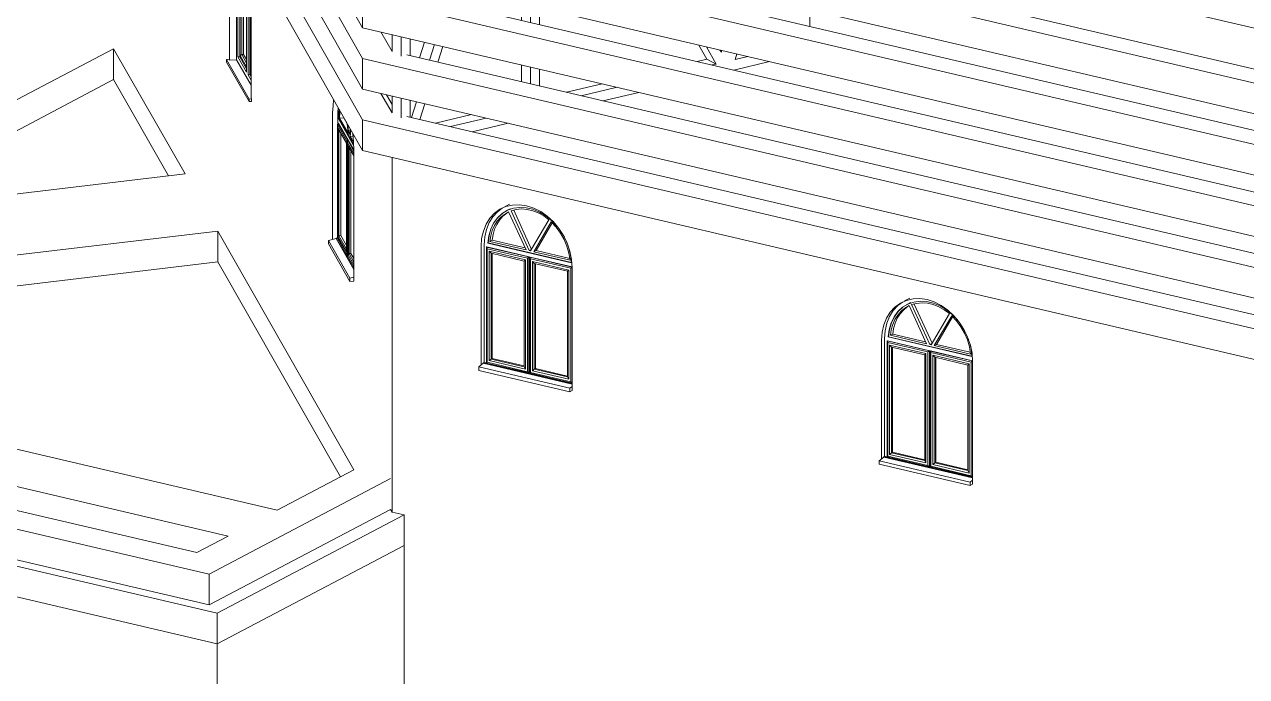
# Model space of a CAD drawing. Header units: millimetres. Extents: x -48833 to 51386, y -17441 to 31409.
# Drawn here: x -5673 to 5496, y -5458 to 506 of the extents above; entities that cross this region are included whole.
import ezdxf

# ---------------------------------------------------------------- set-up
doc = ezdxf.new("R2010")
doc.units = ezdxf.units.MM
for name, color, linetype, lineweight in [('A-FLOR', 192, 'Continuous', 9), ('A-GENM', 13, 'Continuous', 9), ('A-GLAZ', 151, 'Continuous', 9), ('A-ROOF', 132, 'Continuous', 9), ('A-WALL', 113, 'Continuous', 9), ('I-WALL', 2, 'Continuous', 9)]:
    doc.layers.add(name, color=color, linetype=linetype, lineweight=lineweight)

# ---------------------------------------------------------------- blocks, each defined once
blk = doc.blocks.new('HOOR LIGHT - HOOR LIGHT-165948-3D 3')
at = {"layer": 'A-GENM'}
blk.add_line((7986, -96), (-2314, 2319), dxfattribs=at)
blk = doc.blocks.new('TRUESS - TRUESS-169564-3D 3')
at = {"layer": 'A-GENM'}
for p, q in [((2353, 6468), (2432, 6543)), ((2523, 6506), (2457, 6444)), ((2467, 6535), (2523, 6506)), ((2523, 6428), (2523, 6506)), ((2088, 6216), (2167, 6291)), ((2271, 6267), (2192, 6192)), ((2286, 6170), (2365, 6245)), ((2379, 6242), (2355, 6154)), ((2432, 6136), (2440, 6165)), ((2440, 6165), (2440, 6134)), ((2523, 6114), (2523, 6208)), ((1823, 5964), (1902, 6039)), ((2006, 6015), (1927, 5940)), ((2020, 5918), (2100, 5993)), ((2185, 5879), (2209, 5967)), ((2299, 5946), (2275, 5858)), ((2352, 5840), (2376, 5928)), ((2356, 5839), (2356, 5856)), ((2440, 5913), (2440, 5820)), ((2523, 5800), (2523, 5894)), ((1558, 5713), (1637, 5788)), ((1741, 5763), (1662, 5688)), ((1755, 5666), (1834, 5741)), ((2106, 5584), (2129, 5672)), ((2219, 5651), (2195, 5563)), ((2272, 5545), (2296, 5633)), ((2356, 5525), (2356, 5619)), ((2440, 5599), (2440, 5506)), ((1292, 5461), (1372, 5536)), ((1475, 5512), (1396, 5436)), ((1490, 5415), (1569, 5490)), ((2523, 5486), (2523, 5580)), ((2026, 5289), (2050, 5377)), ((1027, 5209), (1106, 5284)), ((1210, 5260), (1131, 5185)), ((2139, 5356), (2115, 5268)), ((2192, 5250), (2216, 5338)), ((2356, 5211), (2356, 5305)), ((2440, 5286), (2440, 5192)), ((2523, 5172), (2523, 5266)), ((1225, 5163), (1304, 5238)), ((762, 4957), (841, 5032)), ((1946, 4994), (1970, 5082)), ((2059, 5061), (2036, 4973)), ((2112, 4955), (2136, 5043)), ((945, 5008), (866, 4933)), ((960, 4911), (1039, 4986)), ((2356, 4898), (2356, 4991)), ((2440, 4972), (2440, 4878)), ((2523, 4858), (2523, 4952)), ((497, 4706), (576, 4781)), ((680, 4756), (601, 4681)), ((779, 4639), (779, 4733)), ((1866, 4699), (1890, 4787)), ((1979, 4766), (1956, 4677)), ((2033, 4659), (2056, 4748)), ((694, 4659), (696, 4661)), ((696, 4661), (696, 4659)), ((2356, 4584), (2356, 4677)), ((2440, 4658), (2440, 4564)), ((2523, 4545), (2523, 4638)), ((231, 4454), (311, 4529)), ((414, 4504), (335, 4429)), ((429, 4407), (508, 4483)), ((1786, 4403), (1810, 4491)), ((1900, 4470), (1876, 4382)), ((612, 4365), (612, 4458)), ((696, 4439), (696, 4345)), ((779, 4325), (779, 4419)), ((1953, 4364), (1977, 4452)), ((2356, 4270), (2356, 4363)), ((-34, 4202), (45, 4277)), ((149, 4253), (70, 4178)), ((2440, 4344), (2440, 4250)), ((2523, 4231), (2523, 4324)), ((164, 4156), (243, 4231)), ((612, 4051), (612, 4144)), ((1706, 4108), (1730, 4196)), ((1820, 4175), (1796, 4087)), ((1873, 4069), (1897, 4157)), ((-299, 3950), (-220, 4025)), ((696, 4125), (696, 4031)), ((779, 4012), (779, 4105)), ((2356, 3956), (2356, 4049)), ((2440, 4030), (2440, 3936)), ((-116, 4001), (-195, 3926)), ((-101, 3904), (-22, 3979)), ((2523, 3917), (2523, 4010)), ((612, 3737), (612, 3830)), ((696, 3811), (696, 3717)), ((1626, 3813), (1650, 3901)), ((1740, 3880), (1716, 3792)), ((1793, 3774), (1817, 3862)), ((-564, 3698), (-485, 3774)), ((-381, 3749), (-460, 3674)), ((-367, 3652), (-288, 3727)), ((779, 3698), (779, 3791)), ((1547, 3518), (1570, 3606)), ((1660, 3585), (1636, 3497)), ((-830, 3447), (-750, 3522)), ((-646, 3497), (-726, 3422)), ((-632, 3400), (-553, 3475)), ((612, 3423), (612, 3516)), ((696, 3497), (696, 3403)), ((779, 3384), (779, 3477)), ((-1095, 3195), (-1016, 3270)), ((-912, 3246), (-991, 3171)), ((1467, 3222), (1491, 3310)), ((1580, 3289), (1556, 3201)), ((1633, 3183), (1657, 3271)), ((-897, 3149), (-818, 3224)), ((612, 3109), (612, 3202)), ((696, 3183), (696, 3089)), ((779, 3070), (779, 3163)), ((-1360, 2943), (-1281, 3018)), ((-1177, 2994), (-1256, 2919)), ((-1162, 2897), (-1107, 2950)), ((-1107, 2950), (-1126, 2888)), ((-965, 2851), (-965, 2944)), ((-936, 2937), (-875, 2829)), ((-750, 2800), (-812, 2908)), ((1387, 2927), (1411, 3015)), ((1500, 2994), (1477, 2906)), ((1553, 2888), (1577, 2976)), ((-1049, 2870), (-1048, 2873)), ((-1048, 2873), (-1048, 2870)), ((-943, 2845), (-965, 2885)), ((612, 2795), (612, 2888)), ((696, 2869), (696, 2775)), ((779, 2756), (779, 2849)), ((-1625, 2691), (-1546, 2766)), ((-1442, 2742), (-1521, 2667)), ((-1428, 2645), (-1349, 2720)), ((-1308, 2617), (-1281, 2704)), ((-1190, 2683), (-1217, 2596)), ((1307, 2632), (1331, 2720)), ((1421, 2699), (1397, 2611)), ((1474, 2593), (1497, 2681)), ((-1141, 2578), (-1113, 2665)), ((-1132, 2576), (-1132, 2606)), ((-1048, 2650), (-1048, 2556)), ((-965, 2537), (-965, 2630)), ((-738, 2483), (-799, 2591)), ((-731, 2575), (-670, 2467)), ((612, 2481), (612, 2574)), ((-1891, 2440), (-1811, 2515)), ((-1707, 2490), (-1787, 2415)), ((-1693, 2393), (-1614, 2468)), ((-545, 2438), (-606, 2546)), ((696, 2555), (696, 2461)), ((779, 2442), (779, 2535)), ((-1399, 2324), (-1372, 2412)), ((-1282, 2390), (-1309, 2303)), ((-1232, 2285), (-1205, 2372)), ((-1132, 2262), (-1132, 2355)), ((1227, 2337), (1251, 2425)), ((1341, 2404), (1317, 2316)), ((1394, 2298), (1418, 2386)), ((-2314, 2038), (-2077, 2263)), ((-1973, 2239), (-2230, 1994)), ((-1048, 2336), (-1048, 2242)), ((-965, 2223), (-965, 2316)), ((612, 2167), (612, 2261)), ((696, 2241), (696, 2147)), ((-2147, 1962), (-1879, 2217)), ((-532, 2121), (-593, 2229)), ((-526, 2213), (-464, 2105)), ((-340, 2076), (-401, 2184)), ((779, 2128), (779, 2221)), ((1147, 2041), (1171, 2129)), ((-2314, 1944), (-2314, 2038)), ((-2314, 2038), (-2230, 1994)), ((-1572, 1770), (-1463, 2119)), ((-1373, 2098), (-1482, 1749)), ((-1405, 1731), (-1296, 2080)), ((-1132, 1667), (-1132, 2041)), ((-1048, 2022), (-1048, 1647)), ((1261, 2108), (1237, 2020)), ((1314, 2002), (1338, 2090)), ((-2230, 1994), (-2230, 1900)), ((-2147, 1905), (-2147, 1962)), ((-965, 1628), (-965, 2002)), ((612, 1853), (612, 1947)), ((696, 1927), (696, 1833)), ((779, 1814), (779, 1908)), ((-143, 1435), (-388, 1867)), ((-320, 1851), (-75, 1419)), ((49, 1390), (-196, 1822)), ((1067, 1746), (1091, 1834)), ((1181, 1813), (1157, 1725)), ((1234, 1707), (1258, 1795)), ((612, 1258), (612, 1633)), ((696, 1613), (696, 1239)), ((779, 1219), (779, 1594)), ((-2314, 1382), (-2314, 1536)), ((-2230, 1517), (-2230, 1338)), ((-2147, 1343), (-2147, 1497)), ((916, 1187), (1011, 1539)), ((1101, 1518), (1006, 1166)), ((1083, 1148), (1178, 1500)), ((-1736, 1247), (-1691, 1390)), ((-1600, 1369), (-1645, 1225)), ((-1569, 1208), (-1524, 1351)), ((-1132, 1105), (-1132, 1259)), ((-1048, 1240), (-1048, 1086)), ((-965, 1066), (-965, 1220)), ((-2314, 820), (-2314, 975)), ((-2230, 955), (-2230, 777)), ((-2147, 781), (-2147, 936)), ((224, 787), (124, 965)), ((191, 949), (292, 771)), ((417, 742), (316, 920)), ((-1899, 723), (-1854, 867)), ((-1764, 846), (-1809, 702)), ((-1732, 684), (-1687, 828)), ((612, 696), (612, 851)), ((696, 831), (696, 677)), ((779, 657), (779, 811)), ((779, 679), (812, 804)), ((902, 783), (863, 638)), ((-1132, 543), (-1132, 698)), ((-1048, 678), (-1048, 524)), ((940, 620), (979, 765)), ((-965, 504), (-965, 659)), ((-2314, 259), (-2314, 413)), ((-2230, 393), (-2230, 215)), ((-2147, 220), (-2147, 374)), ((-2063, 200), (-2018, 344)), ((-1927, 322), (-1972, 179)), ((-1895, 161), (-1851, 304)), ((564, 188), (491, 317)), ((559, 301), (648, 144)), ((696, 251), (683, 272)), ((696, 269), (696, 251)), ((822, 185), (836, 236)), ((-1132, -18), (-1132, 136)), ((-1048, 116), (-1048, -38)), ((475, 167), (564, 188)), ((564, 188), (648, 144)), ((648, 144), (610, 135)), ((809, 88), (1137, 166)), ((938, 212), (822, 185)), ((-965, -57), (-965, 97)), ((-720, -115), (-392, -38)), ((-257, -69), (-585, -146)), ((-2314, -303), (-2314, -149)), ((-2230, -168), (-2230, -347)), ((-2147, -342), (-2147, -188)), ((-2091, -201), (-2136, -345)), ((-2059, -363), (-2014, -219)), ((-386, -193), (-58, -116)), ((-1916, -396), (-1588, -319)), ((-1453, -351), (-1781, -428)), ((-1581, -475), (-1253, -397))]:
    blk.add_line(p, q, dxfattribs=at)
blk = doc.blocks.new('Family7 - Family7-230587-3D 3')
at = {"layer": 'A-GENM'}
for p, q in [((-25140, 428), (-3986, -4522)), ((-6585, -627), (-4859, 284)), ((-4859, 284), (-4206, -861)), ((-4859, 284), (-4859, 3)), ((-3986, -4803), (-25140, 148)), ((-4859, 3), (-6536, -882)), ((-4356, -879), (-4859, 3)), ((-4206, -861), (-6487, -1133)), ((-6380, -1679), (-3907, -1385)), ((-3907, -1385), (-2662, -3568)), ((-3907, -1385), (-3907, -1665)), ((-3907, -1665), (-6326, -1954)), ((-2785, -3633), (-3907, -1665)), ((-3363, -3937), (-6062, -3306)), ((-2662, -3568), (-3363, -3937)), ((-5992, -3663), (-3811, -4174)), ((-3986, -4522), (-2328, -3648)), ((-4098, -4325), (-5947, -3892)), ((-2328, -3929), (-3986, -4803)), ((-3811, -4174), (-4098, -4325)), ((-3986, -4803), (-3986, -4522))]:
    blk.add_line(p, q, dxfattribs=at)
blk = doc.blocks.new('Arched _2_ - Arched _2_ 2-V45-3D 3')
at = {"layer": 'A-GLAZ'}
for p, q in [((-3723, 1302), (-3721, 1354)), ((-3735, 1283), (-3735, 183)), ((-3723, 1302), (-3705, 1303)), ((-3607, 1099), (-3723, 1302)), ((-3704, 1325), (-3705, 1303)), ((-3705, 1303), (-3610, 1136)), ((-3723, 209), (-3723, 1222)), ((-3723, 1222), (-3643, 1082)), ((-3705, 1191), (-3705, 210)), ((-3703, 1187), (-3703, 223)), ((-3687, 230), (-3687, 1159)), ((-3670, 232), (-3670, 1129)), ((-3643, 1082), (-3643, 69)), ((-3630, 46), (-3630, 1059)), ((-3630, 1059), (-3603, 1011)), ((-3613, 1028), (-3613, 47)), ((-3610, 1024), (-3610, 60)), ((-3703, 223), (-3687, 230)), ((-3703, 223), (-3643, 118)), ((-3687, 230), (-3670, 232)), ((-3643, 153), (-3687, 230)), ((-3643, 185), (-3670, 232)), ((-3802, 187), (-3827, 185)), ((-3827, 185), (-3621, -177)), ((-3827, 162), (-3827, 185)), ((-3621, -200), (-3827, 162)), ((-3798, 178), (-3802, 187)), ((-3735, 183), (-3798, 178)), ((-3602, -51), (-3735, 183)), ((-3723, 209), (-3705, 210)), ((-3643, 69), (-3723, 209)), ((-3705, 210), (-3643, 101)), ((-3613, 47), (-3630, 46)), ((-3602, -5), (-3630, 46)), ((-3613, 47), (-3602, 28)), ((-3610, 60), (-3602, 64)), ((-3610, 60), (-3602, 45)), ((-3621, -177), (-3597, -175)), ((-3621, -177), (-3621, -200)), ((-3597, -198), (-3621, -200)), ((-3597, -175), (-3602, -166)), ((-3597, -175), (-3597, -198))]:
    blk.add_line(p, q, dxfattribs=at)
blk.add_polyline3d([(-3733, 1375, 0), (-3734, 1354, 0), (-3735, 1283, 0)], dxfattribs=at)
blk = doc.blocks.new('Arched _2_ - Arched _2_ 2-252812-3D 3')
at = {"layer": 'A-GLAZ'}
for p, q in [((-4437, 2449), (-4433, 2463)), ((-4433, 2488), (-4433, 2462)), ((-4433, 2463), (-4428, 2463)), ((-4433, 2463), (-4342, 2303)), ((-4337, 2303), (-4428, 2463)), ((-4425, 2497), (-4421, 2497)), ((-4290, 2258), (-4425, 2497)), ((-4421, 2497), (-4290, 2268)), ((-4417, 2507), (-4379, 2510)), ((-4339, 2370), (-4417, 2507)), ((-4379, 2512), (-4379, 2510)), ((-4379, 2510), (-4347, 2455)), ((-4437, 1409), (-4437, 2449)), ((-4350, 2296), (-4437, 2449)), ((-4423, 2399), (-4433, 2421)), ((-4433, 2421), (-4433, 1422)), ((-4354, 2283), (-4433, 2421)), ((-4423, 2399), (-4423, 1433)), ((-4354, 2277), (-4423, 2399)), ((-4406, 1434), (-4406, 2368)), ((-4348, 2457), (-4339, 2370)), ((-4332, 2359), (-4341, 2445)), ((-4329, 2353), (-4332, 2359)), ((-4328, 2359), (-4332, 2359)), ((-4321, 2410), (-4329, 2353)), ((-4322, 2341), (-4314, 2398)), ((-4354, 1284), (-4354, 2283)), ((-4342, 2303), (-4350, 2296)), ((-4350, 2296), (-4350, 1256)), ((-4344, 2285), (-4340, 2299)), ((-4344, 1245), (-4344, 2285)), ((-4288, 2186), (-4344, 2285)), ((-4342, 2303), (-4342, 2291)), ((-4337, 2303), (-4342, 2303)), ((-4340, 2299), (-4335, 2300)), ((-4340, 2299), (-4288, 2207)), ((-4330, 2235), (-4340, 2257)), ((-4340, 2257), (-4340, 1258)), ((-4287, 2165), (-4340, 2257)), ((-4337, 2299), (-4337, 2303)), ((-4288, 2218), (-4335, 2300)), ((-4330, 2235), (-4330, 1269)), ((-4287, 2159), (-4330, 2235)), ((-4295, 2343), (-4322, 2341)), ((-4291, 2287), (-4322, 2341)), ((-4313, 1270), (-4313, 2204)), ((-4519, 1390), (-4448, 1407)), ((-4519, 1358), (-4519, 1390)), ((-4324, 1045), (-4519, 1390)), ((-4324, 1014), (-4519, 1358)), ((-4448, 1410), (-4437, 1411)), ((-4448, 1407), (-4448, 1410)), ((-4287, 1126), (-4448, 1410)), ((-4287, 1123), (-4448, 1407)), ((-4350, 1256), (-4437, 1409)), ((-4423, 1433), (-4433, 1422)), ((-4433, 1422), (-4354, 1284)), ((-4406, 1434), (-4423, 1433)), ((-4423, 1433), (-4354, 1311)), ((-4354, 1343), (-4406, 1434)), ((-4350, 1256), (-4344, 1245)), ((-4287, 1145), (-4344, 1245)), ((-4330, 1269), (-4340, 1258)), ((-4340, 1258), (-4287, 1165)), ((-4313, 1270), (-4330, 1269)), ((-4330, 1269), (-4287, 1192)), ((-4287, 1224), (-4313, 1270)), ((-4287, 1054), (-4324, 1045)), ((-4324, 1045), (-4324, 1014)), ((-4324, 1014), (-4287, 1016))]:
    blk.add_line(p, q, dxfattribs=at)
for points in [[(-4430, 2603, 0), (-4432, 2559, 0), (-4433, 2488, 0)], [(-4425, 2497, 0), (-4424, 2562, 0), (-4422, 2589, 0)], [(-4418, 2581, 0), (-4419, 2562, 0), (-4421, 2497, 0)], [(-4414, 2574, 0), (-4415, 2558, 0), (-4417, 2507, 0)]]:
    blk.add_polyline3d(points, dxfattribs=at)
blk = doc.blocks.new('Arched _2_ - Arched _2_ 2-V46-3D 3')
at = {"layer": 'A-GLAZ'}
for p, q in [((-1241, -1139), (-1289, -1164)), ((-1246, -1187), (-1268, -1198)), ((-1248, -1208), (-1088, -1557)), ((-1233, -1180), (-1246, -1187)), ((-1060, -1563), (-1226, -1199)), ((-1202, -1193), (-1038, -1551)), ((-880, -1281), (-1047, -1566)), ((-1018, -1573), (-859, -1300)), ((-850, -1309), (-997, -1562)), ((-802, -1344), (-774, -1381)), ((-753, -1414), (-739, -1441)), ((-1472, -1509), (-1472, -2585)), ((-1450, -1531), (-1447, -1529)), ((-1450, -2591), (-1450, -1531)), ((-1444, -1545), (-1450, -1531)), ((-1450, -1531), (-1063, -1621)), ((-1060, -1620), (-1447, -1529)), ((-1444, -2584), (-1444, -1545)), ((-1076, -1631), (-1444, -1545)), ((-1438, -1494), (-1435, -1492)), ((-674, -1673), (-1438, -1494)), ((-1435, -1492), (-674, -1671)), ((-1419, -1479), (-1398, -1468)), ((-1088, -1557), (-1419, -1479)), ((-1398, -1468), (-1097, -1538)), ((-1039, -1553), (-1060, -1563)), ((-1047, -1566), (-1060, -1563)), ((-997, -1562), (-1018, -1573)), ((-997, -1562), (-690, -1634)), ((-719, -1481), (-705, -1519)), ((-1409, -1587), (-1426, -1569)), ((-1426, -1569), (-1426, -2568)), ((-1094, -1647), (-1426, -1569)), ((-1409, -1587), (-1409, -2554)), ((-1105, -1658), (-1409, -1587)), ((-1399, -2548), (-1399, -1590)), ((-1094, -1647), (-1105, -1658)), ((-1105, -2625), (-1105, -1658)), ((-1094, -2646), (-1094, -1647)), ((-1063, -1621), (-1076, -1631)), ((-1076, -1631), (-1076, -2671)), ((-1060, -1620), (-1063, -1621)), ((-1063, -1621), (-1063, -2681)), ((-1060, -2680), (-1060, -1620)), ((-1055, -1623), (-1052, -1622)), ((-1055, -2683), (-1055, -1623)), ((-1049, -1637), (-1055, -1623)), ((-1055, -1623), (-668, -1714)), ((-668, -1712), (-1052, -1622)), ((-1049, -2677), (-1049, -1637)), ((-681, -1724), (-1049, -1637)), ((-1014, -1680), (-1031, -1662)), ((-1031, -1662), (-1031, -2661)), ((-699, -1740), (-1031, -1662)), ((-687, -1651), (-1018, -1573)), ((-1014, -1680), (-1014, -2646)), ((-710, -1751), (-1014, -1680)), ((-1004, -2641), (-1004, -1682)), ((-699, -1740), (-710, -1751)), ((-710, -2717), (-710, -1751)), ((-699, -2739), (-699, -1740)), ((-668, -1714), (-681, -1724)), ((-681, -1724), (-681, -2763)), ((-668, -1714), (-668, -2774)), ((-1409, -2554), (-1426, -2568)), ((-1426, -2568), (-1094, -2646)), ((-1399, -2548), (-1409, -2554)), ((-1409, -2554), (-1105, -2625)), ((-1105, -2617), (-1399, -2548)), ((-1521, -2627), (-1480, -2593)), ((-1521, -2658), (-1521, -2627)), ((-689, -2822), (-1521, -2627)), ((-689, -2853), (-1521, -2658)), ((-1480, -2590), (-1472, -2585)), ((-1480, -2593), (-1480, -2590)), ((-668, -2780), (-1480, -2590)), ((-668, -2784), (-1480, -2593)), ((-1472, -2585), (-1450, -2590)), ((-1444, -2584), (-1450, -2591)), ((-1063, -2681), (-1450, -2591)), ((-1076, -2671), (-1444, -2584)), ((-1105, -2625), (-1094, -2646)), ((-1076, -2671), (-1063, -2681)), ((-1063, -2681), (-1060, -2680)), ((-1049, -2677), (-1055, -2683)), ((-681, -2763), (-1049, -2677)), ((-1014, -2646), (-1031, -2661)), ((-1031, -2661), (-699, -2739)), ((-1004, -2641), (-1014, -2646)), ((-1014, -2646), (-710, -2717)), ((-710, -2710), (-1004, -2641)), ((-1063, -2681), (-1055, -2683)), ((-668, -2774), (-1055, -2683)), ((-710, -2717), (-699, -2739)), ((-681, -2763), (-668, -2774)), ((-668, -2804), (-689, -2822)), ((-689, -2822), (-689, -2853)), ((-689, -2853), (-668, -2842))]:
    blk.add_line(p, q, dxfattribs=at)
for points in [[(-1308, -1175, 0), (-1350, -1207, 0), (-1393, -1253, 0), (-1427, -1307, 0), (-1452, -1369, 0), (-1467, -1437, 0), (-1472, -1509, 0)], [(-1438, -1494, 0), (-1430, -1428, 0), (-1412, -1366, 0), (-1386, -1311, 0), (-1351, -1263, 0), (-1308, -1223, 0), (-1259, -1194, 0), (-1205, -1175, 0), (-1147, -1167, 0), (-1087, -1170, 0), (-1026, -1185, 0), (-965, -1210, 0), (-907, -1245, 0), (-853, -1289, 0), (-807, -1338, 0)], [(-1305, -1222, 0), (-1348, -1261, 0), (-1383, -1309, 0), (-1410, -1365, 0), (-1427, -1426, 0), (-1435, -1492, 0)], [(-1248, -1208, 0), (-1287, -1231, 0), (-1322, -1260, 0), (-1352, -1294, 0), (-1378, -1334, 0), (-1398, -1379, 0), (-1411, -1428, 0), (-1419, -1479, 0)], [(-1265, -1219, 0), (-1300, -1248, 0), (-1331, -1283, 0), (-1356, -1323, 0), (-1376, -1368, 0), (-1390, -1416, 0), (-1398, -1468, 0)], [(-880, -1281, 0), (-927, -1246, 0), (-977, -1218, 0), (-1028, -1198, 0), (-1079, -1186, 0), (-1130, -1182, 0), (-1179, -1187, 0), (-1226, -1199, 0)], [(-687, -1651, 0), (-697, -1586, 0), (-715, -1522, 0), (-741, -1460, 0), (-774, -1402, 0), (-814, -1348, 0), (-859, -1300, 0)], [(-697, -1542, 0), (-682, -1603, 0), (-674, -1673, 0)]]:
    blk.add_polyline3d(points, dxfattribs=at)
blk = doc.blocks.new('POLYGON HOORNO1 - POLYGON HOORNO-266158-3D 3')
at = {"layer": 'A-ROOF'}
for p, q in [((-5064, 3999), (-2584, -366)), ((-2584, -647), (-5064, 3718)), ((-2314, -303), (-2415, -125)), ((7986, -2717), (-2179, -335)), ((-2584, -366), (7923, -2829)), ((-2584, -647), (-2584, -366)), ((7923, -3110), (-2584, -647))]:
    blk.add_line(p, q, dxfattribs=at)
blk = doc.blocks.new('POLYGON HOORNO2 - POLYGON HOORNO-266412-3D 3')
at = {"layer": 'A-ROOF'}
for p, q in [((-5064, 4561), (-2584, 195)), ((-2584, -86), (-5064, 4280)), ((-2314, 259), (-2415, 437)), ((7986, -2156), (-2179, 227)), ((-2584, 195), (7923, -2268)), ((-2584, -86), (-2584, 195)), ((7923, -2548), (-2584, -86))]:
    blk.add_line(p, q, dxfattribs=at)
blk = doc.blocks.new('POLYGON HOORNO3 - POLYGON HOORNO-266474-3D 3')
at = {"layer": 'A-ROOF'}
for p, q in [((-2584, 476), (-5064, 4841)), ((7986, -1594), (-2179, 789)), ((-2584, 757), (7923, -1706)), ((-2584, 476), (-2584, 757)), ((7923, -1987), (-2584, 476))]:
    blk.add_line(p, q, dxfattribs=at)
blk = doc.blocks.new('POLYGON HOORNO4 - POLYGON HOORNO-266536-3D 3')
at = {"layer": 'A-ROOF'}
for p, q in [((7986, -1032), (-2179, 1351)), ((-2584, 1319), (7923, -1144)), ((7923, -1425), (-2584, 1038))]:
    blk.add_line(p, q, dxfattribs=at)
blk = doc.blocks.new('POLYGON HOORNO5 - POLYGON HOORNO-266598-3D 3')
at = {"layer": 'A-ROOF'}
for p, q in [((7986, -470), (-2179, 1912)), ((-2584, 1881), (7923, -582)), ((7923, -863), (-2584, 1600))]:
    blk.add_line(p, q, dxfattribs=at)

msp = doc.modelspace()

# ---------------------------------------------------------------- linework, layer by layer
at = {"layer": 'A-FLOR'}
for p, q in [((-3911, -4879), (-2204, -3980)), ((-2314, -3954), (-2328, -3929)), ((-2204, -3980), (-2314, -3954)), ((-2204, -3980), (-2204, -4261)), ((-6674, -4231), (-3911, -4879)), ((-3911, -4879), (-3911, -5160))]:
    msp.add_line(p, q, dxfattribs=at)
at = {"layer": 'A-WALL'}
for p, q in [((-3798, 178), (-3798, 1278)), ((-3602, 934), (-3602, -166)), ((-2364, -137), (-2314, -225)), ((-2858, -1461), (-2858, -375)), ((-2662, -720), (-2662, -1843)), ((-2314, -3954), (-2314, -711)), ((-1500, -2609), (-1500, -1524)), ((-668, -1719), (-668, -2842)), ((2160, -3467), (2160, -2382)), ((2992, -2577), (2992, -3700)), ((-2204, -4261), (-3911, -5160)), ((-2204, -8100), (-2204, -4261)), ((-3911, -5160), (-6674, -4512)), ((-3911, -5160), (-3911, -8999))]:
    msp.add_line(p, q, dxfattribs=at)
for points in [[(-2858, -375, 0), (-2857, -304, 0), (-2853, -239, 0), (-2848, -183, 0)], [(-2673, -491, 0), (-2667, -567, 0), (-2664, -644, 0), (-2662, -720, 0)], [(-1500, -1524, 0), (-1495, -1452, 0), (-1479, -1384, 0), (-1454, -1322, 0), (-1420, -1267, 0), (-1378, -1221, 0), (-1328, -1185, 0), (-1273, -1160, 0), (-1212, -1146, 0), (-1149, -1144, 0), (-1084, -1153, 0), (-1019, -1174, 0), (-955, -1206, 0), (-895, -1248, 0), (-839, -1300, 0), (-790, -1359, 0), (-747, -1425, 0), (-713, -1496, 0), (-688, -1569, 0), (-673, -1644, 0), (-668, -1719, 0)], [(2160, -2382, 0), (2165, -2310, 0), (2181, -2242, 0), (2206, -2180, 0), (2240, -2125, 0), (2282, -2079, 0), (2332, -2043, 0), (2387, -2018, 0), (2448, -2004, 0), (2511, -2002, 0), (2576, -2011, 0), (2641, -2032, 0), (2705, -2064, 0), (2765, -2106, 0), (2821, -2158, 0), (2870, -2217, 0), (2913, -2283, 0), (2947, -2354, 0), (2972, -2427, 0), (2987, -2502, 0), (2992, -2577, 0)]]:
    msp.add_polyline3d(points, dxfattribs=at)
at = {"layer": 'I-WALL'}
msp.add_line((1505, 487), (1505, 641), dxfattribs=at)

# ---------------------------------------------------------------- block references
at = {"layer": 'A-GENM'}
for name in ['HOOR LIGHT - HOOR LIGHT-165948-3D 3', 'Family7 - Family7-230587-3D 3', 'TRUESS - TRUESS-169564-3D 3']:
    msp.add_blockref(name, (0, 0), dxfattribs=at)
at = {"layer": 'A-GLAZ'}
for name, p in [('Arched _2_ - Arched _2_ 2-V45-3D 3', (0, 0)), ('Arched _2_ - Arched _2_ 2-252812-3D 3', (1624, -2859)), ('Arched _2_ - Arched _2_ 2-V46-3D 3', (0, 0)), ('Arched _2_ - Arched _2_ 2-V46-3D 3', (3660, -858))]:
    msp.add_blockref(name, p, dxfattribs=at)
at = {"layer": 'A-ROOF'}
for name in ['POLYGON HOORNO5 - POLYGON HOORNO-266598-3D 3', 'POLYGON HOORNO4 - POLYGON HOORNO-266536-3D 3', 'POLYGON HOORNO3 - POLYGON HOORNO-266474-3D 3', 'POLYGON HOORNO2 - POLYGON HOORNO-266412-3D 3', 'POLYGON HOORNO1 - POLYGON HOORNO-266158-3D 3']:
    msp.add_blockref(name, (0, 0), dxfattribs=at)

doc.saveas('drawing.dxf')
